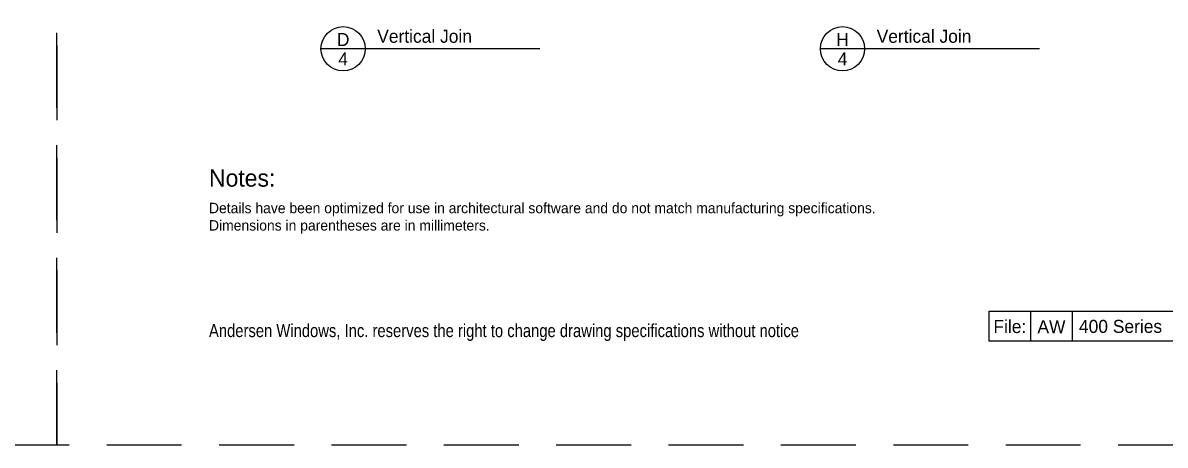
# Model space of a CAD drawing. Extents: x 0 to 204, y 0 to 88.
# Drawn here: x 134.64 to 180.38, y 0 to 16.9 of the extents above; entities that cross this region are included whole.
import ezdxf
from ezdxf.enums import TextEntityAlignment as Align

# ---------------------------------------------------------------- set-up
doc = ezdxf.new("R2010")
doc.units = 0
doc.header["$LTSCALE"] = 6
doc.header["$MEASUREMENT"] = 0
doc.linetypes.add('DASHED', pattern=[0.75, 0.5, -0.25])
doc.layers.get('0').update_dxf_attribs({"linetype": 'CONTINUOUS'})
doc.layers.add('A-ANNO-TEXT', color=4, linetype='CONTINUOUS')
doc.layers.add('PLOT VIEW', color=1, linetype='DASHED', plot=False)
doc.styles.add('ADF Text', font='FRABK.TTF', dxfattribs={"width": 0.85})

# ---------------------------------------------------------------- blocks, each defined once
blk = doc.blocks.new('AW Mull Detail Tag')
at = {"layer": 'A-ANNO-TEXT'}
blk.add_line((8.771, 0), (0, 0), dxfattribs=at)
blk.add_circle((0.886, 0), 0.886, dxfattribs=at)
blk = doc.blocks.new('Vertical Join Tag')
at = {"layer": 'A-ANNO-TEXT'}
blk.add_blockref('AW Mull Detail Tag', (0, 0), dxfattribs=at)
at = {"layer": 'A-ANNO-TEXT', "insert": (2.254, 0.232), "char_height": 0.52083, "width": 7.63397, "attachment_point": 7, "line_spacing_factor": 1.04, "style": 'ADF Text'}
blk.add_mtext('{\\W1;Vertical Join}', dxfattribs=at)
blk = doc.blocks.new('400 Series Join Details')
at = {"layer": 'PLOT VIEW'}
blk.add_lwpolyline([(0, 88), (68, 88), (68, 0), (0, 0)], close=True, dxfattribs=at)
at = {"layer": 'A-ANNO-TEXT', "line_spacing_factor": 1.04, "style": 'ADF Text'}
for s, insert, char_height, width, attachment_point in [('{\\W1;Notes:}', (6.094, 11.033), 0.6875, 51.39159, 1), ('Andersen Windows, Inc. reserves the right to change drawing specifications without notice', (6.094, 4.167), 0.52083, 27.81901, 7)]:
    blk.add_mtext(s, dxfattribs=dict(at, insert=insert, char_height=char_height, width=width, attachment_point=attachment_point))
at = {"layer": 'A-ANNO-TEXT', "insert": (6.094, 9.699), "char_height": 0.416667, "width": 46.70555, "attachment_point": 1, "style": 'ADF Text'}
blk.add_mtext('\\pi-1.25,l1.25,t1.25;{\\W1;Details have been optimized for use in architectural software and do not match manufacturing specifications.\\PDimensions in parentheses are in millimeters.}', dxfattribs=at)

msp = doc.modelspace()

# ---------------------------------------------------------------- linework, layer by layer
at = {"layer": 'A-ANNO-TEXT'}
for p, q in [((174.9981916, 5.3609779), (174.9981916, 4.1666651)), ((176.6648583, 5.3609779), (176.6648583, 4.1666651))]:
    msp.add_line(p, q, dxfattribs=at)
msp.add_lwpolyline([(173.331525, 5.3609779), (199.8333353, 5.3609779), (199.8333353, 4.1666651), (173.331525, 4.1666651)], close=True, dxfattribs=at)

# ---------------------------------------------------------------- block references
for p in [(146.5782052, 15.8639883), (166.5782052, 15.8639883)]:
    msp.add_blockref('Vertical Join Tag', p)
for p in [(68.000002, -0.0000015), (136.000002, -0.0000015)]:
    msp.add_blockref('400 Series Join Details', p, dxfattribs=at)

# ---------------------------------------------------------------- texts
at = {"layer": 'A-ANNO-TEXT', "style": 'ADF Text'}
for s, p in [('D', (147.4673976, 15.8178571)), ('H', (167.4673976, 15.8178571))]:
    msp.add_text(s, height=0.5208333, dxfattribs=at).set_placement(p, align=Align.BOTTOM_CENTER)
for p in [(147.4673976, 15.7182183), (167.4673976, 15.7182183)]:
    msp.add_text('4', height=0.5208333, dxfattribs=at).set_placement(p, align=Align.TOP_CENTER)
at = {"layer": 'A-ANNO-TEXT', "attachment_point": 8, "style": 'ADF Text'}
for s, insert, char_height, width in [('{\\W1;File:}', (174.1648583, 4.4802832), 0.520833333, 1.666666667), ('{\\W1;400 Series}', (178.5982292, 4.48552), 0.520833333, 3.866741708), ('{\\W1;AW}', (175.831525, 4.4802832), 0.52083333, 1.666666667)]:
    msp.add_mtext(s, dxfattribs=dict(at, insert=insert, char_height=char_height, width=width))

doc.saveas('drawing.dxf')
